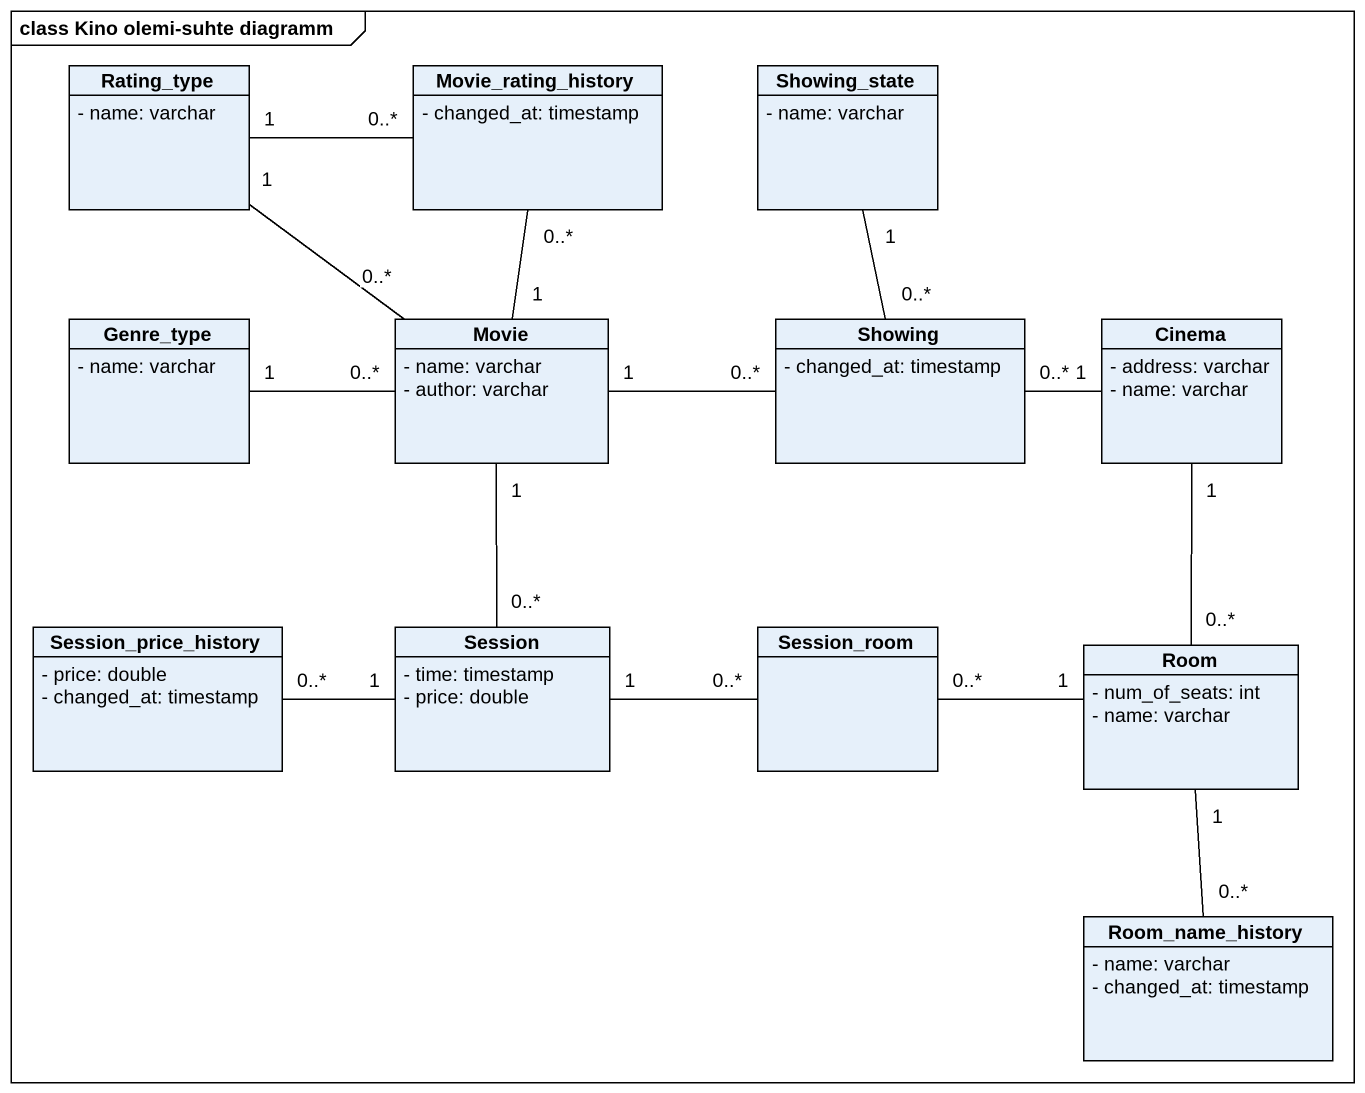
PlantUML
@startuml
mainframe class Kino olemi-suhte diagramm
hide circle
hide empty members
skinparam classAttributeIconSize 0
class Rating_type {
  - name: varchar
}
class Movie_rating_history {
  - changed_at: timestamp
}
class Showing_state {
  - name: varchar
}
class Genre_type {
  - name: varchar
}
class Movie {
  - name: varchar
  - author: varchar
}
class Showing {
  - changed_at: timestamp
}
class Cinema {
  - address: varchar
  - name: varchar
}
class Session_price_history {
  - price: double
  - changed_at: timestamp
}
class Session {
  - time: timestamp
  - price: double
}
class Session_room
class Room {
  - num_of_seats: int
  - name: varchar
}
class Room_name_history {
  - name: varchar
  - changed_at: timestamp
}
Rating_type "1" -right- "0..*" Movie_rating_history
Rating_type "1" -- "0..*" Movie
Showing_state "1" -- "0..*" Showing
Genre_type "1" -right- "0..*" Movie
Movie "1" -up- "0..*" Movie_rating_history
Movie "1" -right- "0..*" Showing
Movie "1" -- "0..*" Session
Cinema "1" -left- "0..*" Showing
Cinema "1" -- "0..*" Room
Session "1" -left- "0..*" Session_price_history
Session "1" -right- "0..*" Session_room
Room "1" -left- "0..*" Session_room
Room "1" -- "0..*" Room_name_history
@enduml
